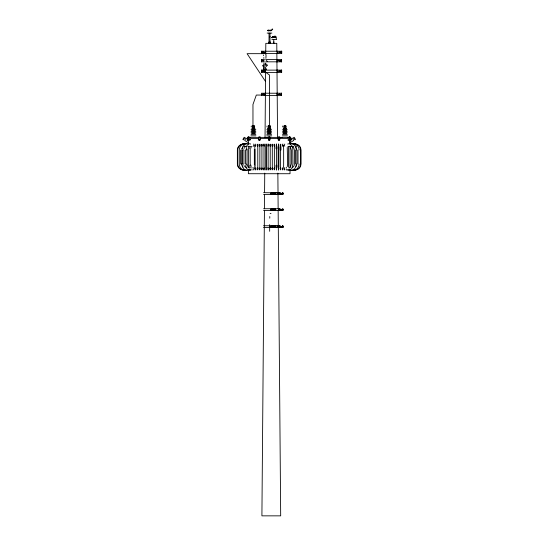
<?xml version="1.0" encoding="UTF-8"?>
<svg xmlns="http://www.w3.org/2000/svg" width="543" height="543" viewBox="0 0 543 543"><rect width="100%" height="100%" fill="white"/><g stroke="black" fill="none" stroke-linecap="round" stroke-linejoin="round"><path stroke-width="0.81" d="M252.963 125.596L252.963 104.473L256.316 95.052L261.4 95.052M271.846 194.245L271.575 192.711L271.833 194.442L263.565 194.475M271.575 208.79L271.839 210.487L263.565 210.541M263.565 227.551L271.846 227.286L271.839 225.786L263.565 225.745M272.817 192.69L272.817 194.428M272.817 210.494L272.817 208.756M272.817 225.766L272.81 227.524M289.779 169.728L289.684 170.054M264.434 210.46L261.909 515.85L280.683 515.85L278.159 210.46M264.448 208.763L264.57 194.34M264.584 192.65L264.746 173.136M265.038 137.508L265.595 70.488M265.724 54.375L265.819 43.345L276.781 43.345L276.842 50.981M254.355 148.701L254.355 165.316M255.129 148.87L255.169 166.246M271.195 193.512C271.724 194.061 271.575 192.751 271.887 193.953M271.792 193.512C271.758 194.136 270.787 193.206 271.839 193.803M271.357 209.571L271.174 209.944M271.195 226.818C271.154 226.255 271.568 226.981 272.111 226.587M271.324 209.944L271.283 209.557M271.446 209.747L271.249 209.279L271.276 209.917M271.846 193.668L271.744 193.247M271.962 193.803L272.111 193.512M271.357 209.503C272.24 209.903 271.914 209.428 272.111 209.734M271.833 226.397C271.941 227.755 271.33 226.492 271.439 226.397M272.376 209.293L272.219 210.026L272.708 209.279L272.878 210.141L272.878 209.164L272.708 210.026L273.19 209.279L273.387 209.842M272.681 193.322L272.552 193.953L272.844 193.24M272.165 226.587C271.962 226.709 272.559 226.648 272.328 226.743M272.647 209.808L272.552 209.293L272.158 209.869M272.83 193.464L272.993 194.075L273.041 193.464M272.83 226.791C272.281 225.739 273.299 227.598 273.041 226.791M272.925 209.734L272.939 209.388M274.011 193.953C274.419 192.276 273.054 195.521 273.278 193.294M273.265 226.37L273.129 226.926M273.387 226.567L273.217 226.926L273.163 226.567M273.299 193.437C273.014 192.853 274.208 193.294 273.611 193.851M273.387 226.764C274.269 228.834 274.147 225.053 273.407 226.743M273.991 193.953L273.808 193.491M273.57 226.743C273.692 225.087 273.475 227.653 273.468 226.58M273.733 226.587L273.652 226.926M274.113 193.668L273.944 193.437M274.174 209.293C273.984 210.297 274.412 209.374 274.378 209.734M273.95 226.587L273.855 227.347M274.466 193.851L274.385 193.437M274.134 226.567L274.222 226.743M274.554 193.322L274.486 193.96L274.615 193.491M274.541 209.734C274.466 209.449 274.588 209.91 274.846 209.747M274.907 193.851L274.649 193.213L274.846 193.688M274.582 226.397L274.385 226.879M274.615 226.567L274.344 226.988L274.717 226.397M274.846 193.491L275.05 193.294M274.887 226.954L274.839 226.397L274.582 226.926M274.941 209.557L275.226 209.815M275.233 193.586L275.138 193.96L275.22 193.362M274.839 226.852L274.839 226.479M275.009 209.747L275.226 209.571M275.009 226.764L275.002 226.852M275.172 209.747L275.233 209.652M275.07 226.926L275.138 226.288L275.233 226.662M280.745 193.233L280.079 194.095L279.957 193.233M279.957 193.729L280.1 193.451M280.154 209.517C279.618 209.435 281.478 210.066 281.002 209.517M280.073 226.214C280.188 226.221 279.889 227.951 280.527 226.316C281.186 227.245 280.337 226.73 280.738 226.316M279.957 226.309L280.079 227.171L280.215 226.757M281.342 209.768L281.294 209.347M281.294 226.356L281.396 226.947L281.742 226.356L282.089 227.042L282.333 226.316L282.374 227.354L282.964 227.354L282.964 225.976L282.374 225.976L282.245 226.777M282.34 193.281C282.631 194.448 281.797 192.636 281.993 193.966C282.34 192.059 282.109 195.093 283.012 194.075C283.236 191.224 281.851 194.971 282.122 193.342M282.353 209.768C282.326 207.955 283.208 209.802 282.991 209.815M282.367 226.356L282.333 227.042M282.374 225.976L282.346 226.947M263.844 58.352L263.844 57.524M263.979 62.934L263.817 65.323M268.805 30.625L269.579 30.204M264.013 70.447L264.169 66.484M271.955 193.512L271.955 193.742M272.423 193.403L272.07 193.953M271.88 209.326L271.724 210.012L271.48 209.313M272.253 193.776L272.219 193.213L272.294 193.885M271.799 209.435L271.575 210.026M272.403 193.912L272.749 193.912M271.215 226.764C271.357 226.166 271.656 227.232 271.581 226.302M273.088 193.437C272.756 193.111 272.762 193.932 273.163 193.688M272.803 209.388L272.382 210.026L272.206 209.326M272.986 193.118L272.742 193.403M271.867 226.479L271.799 226.879M272.566 209.326L272.423 209.808M273.034 193.831L273.02 194.007M272.091 226.852L272.057 226.288L272.077 226.988M272.572 209.388L272.674 209.747M272.165 226.743L272.281 226.512M273.061 209.747L272.993 210.141M273.088 209.571L272.993 209.164L272.762 209.503M273.136 209.734L273.02 210.073M272.389 227.028L272.986 226.193M272.647 226.512L272.783 226.954L272.274 226.743M272.762 226.587L272.572 226.852M272.817 226.587L272.851 226.241L273.136 226.587M274.195 193.776L274.059 193.437M274.425 193.376L274.344 193.912M273.441 210.338C273.183 207.467 274.242 211.743 273.896 209.164M273.903 209.435L274.222 209.734M273.251 226.512L273.441 227.347M274.839 193.776L275.084 193.512M275.118 193.26L275.172 193.668M274.134 226.479L274.066 226.879M274.391 209.917L274.758 209.734M275.077 226.879L275.192 226.356M279.923 193.512L279.93 193.281M279.984 193.871L280.113 193.342M280.154 193.417L280.073 193.138M279.937 209.252L280.079 210.161L280.127 209.544M280.887 193.417L280.622 193.966L280.969 193.233L281.091 193.966L281.532 193.233L281.641 193.966L281.552 193.281L281.199 193.98L281.566 193.417M280.364 209.408L280.521 210.046L280.276 209.347M280.487 209.517L280.846 210.032L280.663 209.591M279.93 226.757L279.91 227.171L279.937 226.261M280.663 226.831L279.944 226.356M281.987 193.98C281.919 192.765 281.023 194.36 281.159 193.389M281.342 209.517L281.213 209.998L281.308 209.299M281.641 193.966L281.688 193.342M282 209.998C282.482 208.804 280.948 210.65 282.211 209.299C282.027 210.508 281.566 208.879 281.328 209.998M282.136 193.824L282.245 193.512M282.122 209.408L282.055 209.937M282.374 192.901L282.374 194.279M281.342 226.865C280.806 227.042 280.663 225.678 281.444 226.947M282.346 209.815L282.394 209.673M281.389 226.777C282.394 226.417 281.525 226.635 282.177 226.899M282.353 226.587L282.211 227.055L282.217 226.316M283.012 210.141L283.025 209.659L282.435 209.659C281.871 210.847 283.928 210.046 282.326 210.141L282.177 209.455M282.435 226.669L282.374 227.354M282.903 226.669L282.964 225.976M263.64 168.527L264 170.095L264.19 167.767M268.514 145.49L268.147 143.922L267.964 146.25M272.118 193.437L272.477 193.742M271.228 209.388L271.215 209.747M273.251 193.803L273.618 193.803M273.251 193.376L273.733 193.437M272.443 209.503L272.64 209.917M273.577 193.376L273.441 194.272M272.973 209.808C273.38 210.752 273.964 208.105 273.855 210.338M271.995 226.879L271.928 226.479M273.38 209.917L273.441 208.96M274.425 193.803L274.351 193.322M272.545 227.035L272.253 226.479M272.477 226.397L272.471 226.886L272.64 226.397M273.706 209.917L273.502 209.326M272.722 226.336L272.464 226.94M274.629 209.388L274.622 209.842M274.785 209.388L274.819 209.293M273.706 226.852L273.787 226.587M273.971 226.764L273.815 226.397L273.652 226.852M273.984 226.988L273.855 225.969M274.147 226.336L273.971 226.852M280.147 193.702L280.405 193.233L280.337 193.871M281.118 193.389L281.165 193.756M280.487 209.883L280.514 209.306L280.31 209.998M282.055 193.871C282.245 192.595 281.294 194.754 281.294 193.281M280.65 209.998L280.826 209.517M281.186 209.306L281.159 209.883M280.208 226.947L279.978 226.356M280.487 226.465L280.514 227.042M280.819 226.465L280.724 226.947M281.159 226.465L281.41 227.042L281.661 226.356M282.122 226.947L282 226.356M282.937 226.506L282.964 227.354M247.092 149.067L247.011 163.898L248.07 167.142M248.762 169.728L248.708 170.095L248.66 169.728M296.369 164.054C296.383 166.735 294.734 169.911 291.781 170.095M299.125 164.054C299.139 167.027 296.831 170.04 293.715 170.095M273.767 193.294L273.855 194.272M272.518 209.388L272.355 209.842M273.855 208.96L273.652 209.842M271.751 226.988L271.928 226.567M272.891 226.988L272.837 226.906M280.276 193.281L280.29 193.966L280.1 193.681M280.86 193.233L280.609 193.871M279.991 209.455L280.052 210.012M279.991 209.571L280.079 210.161M281.518 209.347L281.966 209.998M280.819 226.899L280.982 226.316M281.159 226.899L280.989 226.356M276.122 168.228L276.448 170.095L276.638 167.767M278.844 145.796L278.525 143.922L278.26 146.053M273.733 43.379L273.944 41.852M249.685 148.504L249.902 147.065M288.476 166.952L288.476 147.065M263.62 55.026L263.579 55.698M249.176 167.963L249.298 167.604L249.413 167.963M249.413 169.728L249.298 170.095L249.176 169.728M288.957 167.963L289.08 167.604L289.195 167.963M289.195 169.728L289.08 170.095L288.957 169.728M271.242 193.227L270.808 193.165L270.882 194.007M272.389 210.012L272.749 209.978M273.679 209.279L273.658 209.978M271.419 227.028L271.283 226.567M282.964 192.901L282.964 194.279M282.374 208.967L283.012 209.17M282.964 208.967L282.964 210.345M281.125 226.417L281.715 226.417M266.341 146.053L266.077 143.922L265.812 146.053M265.812 167.963L266.077 170.095L266.341 167.963M283.086 145.796C282.489 147.757 281.885 143.515 282.951 144.092M278.26 167.963L278.525 170.095L278.844 168.228M250.33 167.963L250.567 167.644M250.683 169.728L250.506 170.095C245.741 170.848 237.508 170.685 237.366 164.054L237.366 149.963C237.508 143.332 245.741 143.169 250.506 143.922L250.628 144.092M288.041 169.728L287.865 170.095L287.695 169.728M250.92 148.151L251.137 147.37M287.233 166.647L287.634 163.911L287.233 147.37M242.151 148.47C242.599 146.291 244.18 144.017 246.59 143.922M251.762 167.963L251.979 167.604L252.196 167.963M252.196 169.728L251.979 170.095L251.762 169.728M286.181 167.963L286.392 167.604L286.609 167.963M286.609 169.728L286.392 170.095L286.181 169.728M262.927 52.311L264.332 52.549M264.319 52.474L262.914 52.237M262.778 71.201L264.156 71.5M264.095 94.462L262.69 94.224L263.063 94.645M279.007 60.578L279.55 60.959M280.378 60.741L279.916 60.388M279.048 71.201L279.489 71.581M280.317 71.364L278.837 71.201L279.299 71.554M280.154 94.462L279.211 94.082L279.082 94.597M280.256 94.462L279.72 94.082M253.493 167.963C254.307 166.633 254.307 171.059 253.493 169.728M284.885 169.728C284.07 171.059 284.07 166.633 284.885 167.963M241.608 149.094L243.115 146.909M255.346 167.963C256.215 166.62 256.215 171.079 255.346 169.728M283.025 169.728C282.163 171.079 282.163 166.62 283.025 167.963M264.19 146.25L264 143.922L263.674 145.796M267.964 167.767L268.147 170.095L268.514 168.527M276.638 146.25L276.448 143.922L276.122 145.796M266.084 69.104C263.226 70.095 263.633 68.785 263.891 66.701C263.817 66.124 262.12 66.355 262.737 65.33C273.631 63.68 261.821 66.782 266.654 69.26M245.931 146.997L248.056 144.16M287.742 144.092L287.865 143.922C292.629 143.169 300.87 143.332 301.005 149.963L301.005 164.054C300.87 170.685 292.629 170.848 287.865 170.095M244.323 148.212L244.764 147.458M275.41 36.7C274.839 34.657 274.263 37.026 275.403 37.216M253.561 144.092C254.572 143.535 253.988 147.737 253.438 145.796M284.81 146.25L284.288 145.171L284.81 144.092M295.928 166.531L296.885 163.891L296.885 150.126L295.928 147.486M272.545 226.288L272.749 226.309M273.034 227.035L272.959 226.757M255.427 144.092L255.97 144.845L255.515 146.372M290.301 167.142L291.36 163.898L291.36 150.119L290.301 146.875M263.002 52.237L263.036 52.61M279.183 52.237L279.197 52.61M278.905 60.578L279.944 60.361M280.195 60.816L280.073 60.436M279.129 71.126L279.143 71.5M262.785 94.224L262.812 94.597M264.183 94.462L263.789 94.597M278.959 94.224L278.98 94.597M272.301 37.874L271.459 37.623L272.233 37.209M239.762 145.707L240.983 144.737M269.457 126.39L269.457 74.982L263.973 71.099L264.74 70.509M290.315 169.857L291.883 168.276L292.908 164.04L292.792 148.504L291.883 145.741L290.315 144.16M290.6 139.395L294.231 137.298L295.501 139.49L294.89 139.843L294.442 139.056A0.726 0.726 0 0 0 293.498 138.77A0.726 0.726 0 0 0 293.145 139.694L293.641 140.562L289.874 142.734L289.874 139.816M292.426 167.468L293.614 166.558L294.326 164.923L294.428 150.126L293.614 147.458L291.659 146.413M247.798 146.413L252.061 146.372M262.805 52.237L263.192 52.121M262.812 60.504L264.108 60.578M262.751 71.126L263.81 70.984L263.952 71.5M264.183 71.438L263.796 71.554M280.453 71.438L279.883 71.581M264.108 94.536L262.866 94.645M280.29 94.536L279.027 94.645M263.694 69.104L263.111 69.26M297.394 169.28L294.53 170.095M263.097 60.388L262.602 60.66L262.934 60.877M279.916 60.925L280.29 60.877M262.873 71.065L263.321 70.984M262.975 94.109L262.69 94.536M280.059 94.597L278.674 94.462L279.319 94.082M280.045 52.094L278.871 52.393L280.127 52.664M280.392 52.61L279.251 52.664M280.331 71.5L279.251 71.5M263.986 94.597L263.647 94.679M263.959 52.664L263.382 52.691M279.441 60.361L278.769 60.66L279.367 60.925M279.733 60.959L280.134 60.925M263.905 71.554L263.212 71.581M263.735 94.645L263.05 94.679M279.245 94.109L279.821 94.082M247.961 137.379L247.601 139.755M248.769 137.379L248.409 139.755M243.848 144.119L245.144 143.922M293.234 170.095L294.523 169.898M244.655 143.922C241.554 143.983 239.219 146.983 239.253 149.97L239.253 164.054C239.219 167.034 241.554 170.034 244.655 170.095M242.402 144.119L243.848 143.922M243.631 143.922C240.434 143.936 237.712 146.793 237.712 149.963L237.712 164.054C237.712 167.224 240.434 170.081 243.631 170.095M294.747 170.095C297.944 170.081 300.666 167.224 300.659 164.054L300.659 149.963C300.666 146.793 297.944 143.936 294.747 143.922M263.274 52.094L263.959 52.121M279.435 52.094L280.514 52.237M279.333 60.361L280.487 60.578M279.536 60.965L279.944 60.959M263.212 70.984L263.796 71.011M279.38 70.984L280.174 71.011M263.05 94.082L263.83 94.109M270.007 30.252L271.195 30.252L271.195 30.727L267.896 30.727L267.943 30.252L269.152 30.252L269.152 30.727M267.149 33.089L271.873 33.089M269.511 36.395L269.966 36.395M269.511 36.87L269.986 36.87M272.62 37.216L275.912 37.216L276.597 39.585L271.873 39.585M264.095 53.669L247.085 53.669L265.527 81.477M264.495 59.492L261.495 59.492L261.495 61.821L264.495 61.821M265.663 59.492L281.62 59.492L281.62 61.821L265.663 61.821M264.536 70.122L261.536 70.122L261.536 72.443L281.668 72.443L281.668 70.122L265.703 70.122M252.936 125.847L252.59 125.847L252.936 127.089M253.914 125.847L254.26 127.089L253.914 127.089M268.71 125.847L268.357 125.847L268.71 127.089M269.681 125.847L270.034 125.847L269.681 127.089M284.403 125.847L284.057 125.847L284.403 127.089M285.38 125.847L285.727 125.847L285.38 127.089M252.59 126.112L252.936 126.112M253.914 126.112L254.26 126.112M268.357 126.112L268.71 126.112M269.681 126.112L270.034 126.112M284.057 126.112L284.403 126.112M285.38 126.112L285.727 126.112M252.59 126.207L252.936 126.207M253.914 126.207L254.26 126.207M268.357 126.207L268.71 126.207M269.681 126.207L270.034 126.207M284.057 126.207L284.403 126.207M285.38 126.207L285.727 126.207M252.59 126.729L252.936 126.729M253.914 126.729L254.26 126.729M252.59 126.831L252.936 126.831M253.914 126.831L254.26 126.831M268.357 126.831L268.71 126.831M269.681 126.831L270.034 126.831M284.057 126.831L284.403 126.831M285.38 126.831L285.727 126.831M252.957 127.347L253.893 127.347M268.731 127.347L269.661 127.347M284.423 127.347L285.224 127.347M252.298 127.849L254.552 127.849M268.066 127.849L270.326 127.849M283.765 127.849L286.018 127.849M252.135 127.972L254.715 127.972M267.903 127.972L270.489 127.972M283.602 127.972L286.181 127.972M252.135 128.515L254.715 128.515M267.903 128.515L270.489 128.515M283.602 128.515L286.181 128.515M251.714 128.888L255.135 128.888M267.482 128.888L270.909 128.888M283.181 128.888L286.602 128.888M251.029 129.709L255.821 129.709M266.803 129.709L271.588 129.709M282.496 129.709L287.288 129.709M251.714 130.449L255.135 130.449M267.482 130.449L270.909 130.449M283.181 130.449L286.602 130.449M251.029 131.263L255.821 131.263M266.803 131.263L271.588 131.263M282.496 131.263L287.288 131.263M251.714 132.003L255.135 132.003M267.482 132.003L270.909 132.003M283.181 132.003L286.602 132.003M251.029 132.825L255.821 132.825M266.803 132.825L271.588 132.825M282.496 132.825L287.288 132.825M251.714 133.564L255.135 133.564M267.482 133.564L270.909 133.564M283.181 133.564L286.602 133.564M251.029 134.379L255.821 134.379M266.803 134.379L271.588 134.379M282.496 134.379L287.288 134.379M250.92 135.859L255.929 135.859M266.694 135.859L271.697 135.859M282.387 135.859L287.396 135.859M289.188 136.782L290.125 137.107M264.502 137.372L265.642 137.372M265.907 137.372L267.034 137.372M279.883 137.372L280.521 137.372M280.975 137.372L282.326 137.372M247.248 137.379L258.346 137.379M260.016 137.379L289.881 137.379M247.248 138.546L258.407 138.546M260.016 138.546L289.881 138.546M258.678 139.755L260.158 139.755M268.459 139.755L269.939 139.755M278.233 139.755L279.713 139.755M244.805 146.413L246.413 146.413M287.865 146.413L293.763 146.413M263.565 192.67L271.846 192.813M279.183 193.03L279.618 193.03M273.394 193.098L273.896 193.098L273.808 193.688M282.326 193.104L283.012 193.104M273.373 193.586L273.916 193.586M282.312 193.593L283.025 193.593M270.808 194.007L271.208 194.007M273.394 194.075L273.896 194.075M282.326 194.075L283.012 194.075M279.183 194.177L279.618 194.177M263.565 208.736L271.833 208.736M271.208 209.231L270.808 209.231L270.882 210.073M273.373 209.652L273.916 209.652M270.808 210.073L271.208 210.073M273.394 210.141L273.896 210.141M271.846 210.277L271.575 210.487L271.622 208.736M270.136 213.426L270.991 213.426M271.846 225.936L271.568 227.51L271.846 227.286M273.394 226.173L273.896 226.173M279.183 226.105L279.618 226.105M271.208 226.241L270.808 226.241L270.882 227.083M282.326 226.18L283.012 226.18M273.373 226.662L273.916 226.662M282.312 226.669L283.025 226.669M270.808 227.083L271.208 227.083M273.394 227.15L273.896 227.15M282.326 227.15L283.012 227.15M279.183 227.252L279.618 227.252M279.333 60.959L279.747 60.965M263.565 60.965L262.805 60.66M279.38 71.581L280.426 71.364L280.229 71.065M294.53 143.922L297.394 144.737M243.848 170.095L240.983 169.28M293.715 143.922C296.824 143.983 299.159 146.983 299.125 149.97M293.234 143.922L294.523 144.119M243.848 169.898L245.144 170.095M289.623 137.379L289.982 139.755L287.885 140.026L291.245 140.026L290.206 139.755L290.186 137.623L289.643 136.782M290.43 137.379L290.79 139.755M263.47 52.691L262.927 52.61M263.722 70.984L264.156 71.065M291.781 143.922C294.754 144.085 296.376 147.289 296.369 149.97M246.712 167.604L245.334 167.142L244.323 165.805M246.59 170.095C244.18 170 242.599 167.726 242.151 165.547M265.948 65.323L265.778 62.934M280.018 52.121L280.48 52.311M280.066 71.011L280.453 71.126M262.873 71.5L263.226 71.554M248.518 139.816L244.16 137.298L242.891 139.49L243.502 139.843L243.95 139.056A0.726 0.726 0 0 1 244.893 138.77A0.726 0.726 0 0 1 245.246 139.694L244.75 140.562L248.518 142.734M267.394 61.345L266.199 60.443M250.506 170.095L250.33 169.728M248.056 169.857L246.488 168.276L245.585 165.547M243.115 167.108L241.94 165.805M266.063 54.795L265.914 58.352M265.235 63.382L265.235 63.775M265.242 64.162L265.249 64.549M251.137 166.647L250.785 164.95M281.016 193.871L280.677 193.871M273.441 192.894L273.509 193.953L273.387 193.491M273.441 225.969L273.577 226.818M249.685 165.513L249.902 166.952M241.492 163.891L241.608 164.923M275.009 226.567L275.111 226.926L275.172 226.567M276.862 53.526L276.916 60.314M276.93 62.011L277.005 70.488M277.018 72.185L277.195 93.396M277.208 95.093L277.554 137.508M277.853 173.136L278.043 194.475M278.03 194.34L278.145 208.763M298.005 150.044L298.005 163.972M295.399 150.044L295.399 163.972M291.014 139.755L290.722 137.203L287.729 137.379M290.159 140.026L289.215 140.026M290.016 140.223L290.016 144.411M290.016 146.087L290.016 167.855M290.016 169.531L290.016 173.719L248.375 173.719L248.375 169.531M286.08 126.01L286.08 126.926M285.38 125.691L285.38 127.252M284.403 125.691L284.403 127.252M282.733 126.01L282.733 126.926M281.613 51.232L281.613 53.553M281.559 70.122L281.559 72.443M281.505 51.232L281.505 53.553M281.512 59.492L281.512 61.821M281.45 70.122L281.45 72.443M281.41 59.492L281.41 61.821M281.389 93.22L281.389 95.541M281.288 93.22L281.288 95.541M280.969 146.596L280.969 150.044M280.595 150.044L280.595 168.846M280.222 146.596L280.222 150.044M279.638 192.67L279.713 194.475M279.638 208.736L279.638 210.541M279.713 225.745L279.638 227.551M279.441 137.107L278.498 137.107M279.441 140.026L278.498 140.026M279.475 192.67L279.475 194.475M279.475 225.745L279.475 227.551M278.939 192.67L278.966 194.475M278.939 208.736L278.966 210.541M278.966 225.745L278.926 227.551M278.898 146.596L278.898 167.42M278.858 192.67L278.912 194.475M278.912 208.736L278.864 210.541M278.892 225.745L278.864 227.551M278.702 192.67L278.742 194.475L278.62 192.67M278.573 192.67L278.573 194.475M278.573 225.745L278.573 227.551M278.376 192.67L278.376 194.475M278.376 225.745L278.376 227.551M278.152 146.596L278.152 167.42M278.192 192.67L278.192 194.475M278.192 225.745L278.192 227.551M278.043 225.745L278.043 227.551M277.758 51.232L277.758 53.553M277.704 70.122L277.704 72.443M277.663 59.492L277.663 61.821M277.541 93.22L277.541 95.541M277.011 51.232L277.011 53.553M277.079 192.67L277.079 194.475M277.079 225.745L277.079 227.551M276.91 59.492L276.91 61.821M276.957 70.122L276.957 72.443M276.787 93.22L276.787 95.541M276.821 146.596L276.821 148.782M276.821 165.235L276.821 167.42M276.448 145.171L276.448 146.596M276.448 148.782L276.448 165.235M276.448 167.42L276.448 168.194M276.075 146.596L276.075 148.782M276.075 165.235L276.075 167.42M275.912 37.216L275.912 36.748L274.656 36.748L274.731 37.216M275.871 36.748L275.851 37.216M275.715 36.748L275.674 37.216M275.735 192.67L275.735 194.475M275.735 208.736L275.735 210.541M275.735 225.745L275.735 227.551M275.457 36.748L275.457 37.216M275.125 36.748L275.125 37.216M275.057 36.748L275.057 37.216M274.371 145.171L274.371 168.846M274.113 192.67L274.113 194.475M274.113 208.736L274.113 210.541M274.113 225.745L274.113 227.551M273.876 37.216L273.876 36.748L272.62 36.748L272.681 37.216M273.76 39.585L273.76 43.678M273.475 36.748L273.407 37.216M273.129 36.748L273.075 37.216M272.817 36.748L272.857 37.216M272.708 192.67L272.708 194.475M272.708 208.736L272.708 210.541M272.708 225.745L272.708 227.551M272.301 145.171L272.301 168.846M271.378 192.67L271.364 194.475M271.378 208.736L271.364 210.541M271.378 225.745L271.364 227.551M271.147 192.67L271.147 194.475M271.147 208.736L271.147 210.541M271.147 225.745L271.147 227.551M270.95 30.252L270.991 30.727M270.733 30.252L270.733 30.727M270.4 30.252L270.4 30.727M270.387 126.01L270.387 126.926M270.224 145.171L270.224 168.846M269.986 33.089L269.986 42.096M269.769 216.514L269.769 218.191M269.695 42.096L269.695 43.515M269.681 125.691L269.681 127.252M269.667 137.107L268.724 137.107M269.667 140.026L268.724 140.026M269.661 224.605L269.661 231.304M269.084 30.252L269.084 30.727M269.036 33.089L269.009 43.515M268.751 30.252L268.751 30.727M268.69 30.252L268.69 30.727M268.71 125.691L268.71 127.252M268.351 30.252L268.405 30.727M268.099 30.252L268.133 30.727M268.147 145.171L268.147 168.846M267.964 30.252L267.964 30.727M267.034 126.01L267.034 126.926M266.45 146.596L266.45 167.42M265.703 146.596L265.703 167.42M265.344 51.232L265.344 53.553M265.283 70.122L265.283 72.443M265.12 93.22L265.12 95.541M264 145.171L264 168.846M261.923 145.171L261.923 168.846M261.794 51.232L261.794 53.553M261.733 70.122L261.733 72.443M261.706 51.232L261.706 53.553M261.692 59.492L261.692 61.821M261.645 70.122L261.645 72.443M261.604 59.492L261.604 61.821M259.893 137.107L258.95 137.107M259.893 140.026L258.95 140.026M259.853 145.171L259.853 168.846M257.776 145.171L257.776 168.846M254.613 126.01L254.613 126.926M253.914 125.691L253.914 127.252M252.936 125.691L252.936 127.252M251.266 126.01L251.266 126.926M250.662 137.379L247.669 137.203L247.377 139.755M249.21 137.107L248.266 137.107M249.176 140.026L248.232 140.026M248.748 136.782L248.205 137.623L248.185 139.755M248.375 138.546L248.375 144.411M248.375 146.087L248.375 167.855M245.463 149.977L245.463 164.04M243.943 150.126L243.943 163.891M242.103 150.126L242.103 163.891M242.002 149.97L242.002 164.054M240.373 150.044L240.373 163.972M246.237 150.044A4.873 2.803 -90 0 1 246.617 147.608M246.339 165.235A4.873 2.803 -90 0 1 246.237 163.972M254.782 147.608A4.873 0.434 -90 0 1 255.156 145.171M255.156 168.846A4.873 0.434 -90 0 1 254.782 166.409M242.972 150.044A4.873 3.679 -90 0 1 243.101 148.782M244.051 146.596A4.873 3.679 -90 0 1 244.812 145.823M243.101 165.235A4.873 3.679 -90 0 1 242.972 163.972M250.235 148.782A4.873 1.738 -90 0 0 250.18 150.044L250.18 163.972A4.873 1.738 -90 0 0 250.235 165.235M295.826 145.823A4.873 4.358 -90 0 1 296.729 146.596M283.215 145.171A4.873 0.434 -90 0 1 283.331 145.334M283.432 145.823A4.873 0.434 -90 0 1 283.65 150.044L283.65 163.972A4.873 0.434 -90 0 1 283.521 167.42M283.331 168.683A4.873 0.434 -90 0 1 283.215 168.846M282.937 226.587L282.957 226.974L282.991 226.587M271.914 29.322C272.681 31.06 273.197 27.91 271.914 29.322M257.416 144.845C257.755 149.23 258.597 141.94 257.416 144.845M257.416 168.527C257.755 172.912 258.597 165.615 257.416 168.527M259.486 144.845C259.832 149.23 260.674 141.94 259.486 144.845M259.486 168.527C259.832 172.912 260.674 165.615 259.486 168.527M261.563 144.845C261.902 149.23 262.751 141.94 261.563 144.845M261.563 168.527C261.902 172.912 262.751 165.615 261.563 168.527M269.864 144.845C270.204 149.23 271.052 141.94 269.864 144.845M269.864 168.527C270.204 172.912 271.052 165.615 269.864 168.527M271.934 144.845C272.281 149.23 273.122 141.94 271.934 144.845M271.934 168.527C272.281 172.912 273.122 165.615 271.934 168.527M274.011 144.845C274.358 149.23 275.199 141.94 274.011 144.845M274.011 168.527C274.358 172.912 275.199 165.615 274.011 168.527M280.236 144.845C280.582 149.23 281.423 141.94 280.236 144.845M280.236 168.527C280.582 172.912 281.423 165.615 280.236 168.527M270.197 42.096L268.826 42.096L268.826 43.515L270.197 43.515L270.197 42.096M281.722 51.232L261.597 51.232L261.597 53.553L281.722 53.553L281.722 51.232M281.498 93.22L261.373 93.22L261.373 95.541L281.498 95.541L281.498 93.22M260.158 137.107L258.678 137.107L258.678 140.026L260.158 140.026L260.158 137.107M269.939 137.107L268.459 137.107L268.459 140.026L269.939 140.026L269.939 137.107M279.713 137.107L278.233 137.107L278.233 140.026L279.713 140.026L279.713 137.107M250.506 139.755L247.146 140.026L250.506 139.755M279.93 192.67L272.342 192.67L272.342 194.475L279.93 194.475L279.93 192.67M279.93 208.736L272.342 208.736L272.342 210.541L279.93 210.541L279.93 208.736M279.93 225.745L272.342 225.745L272.342 227.551L279.93 227.551L279.93 225.745M278.742 227.551L278.715 225.745L278.674 227.551M272.62 194.475L272.64 192.67L272.579 194.475M272.62 210.541L272.62 208.736L272.579 210.541M272.634 227.551L272.62 225.745L272.579 227.551"/></g></svg>
